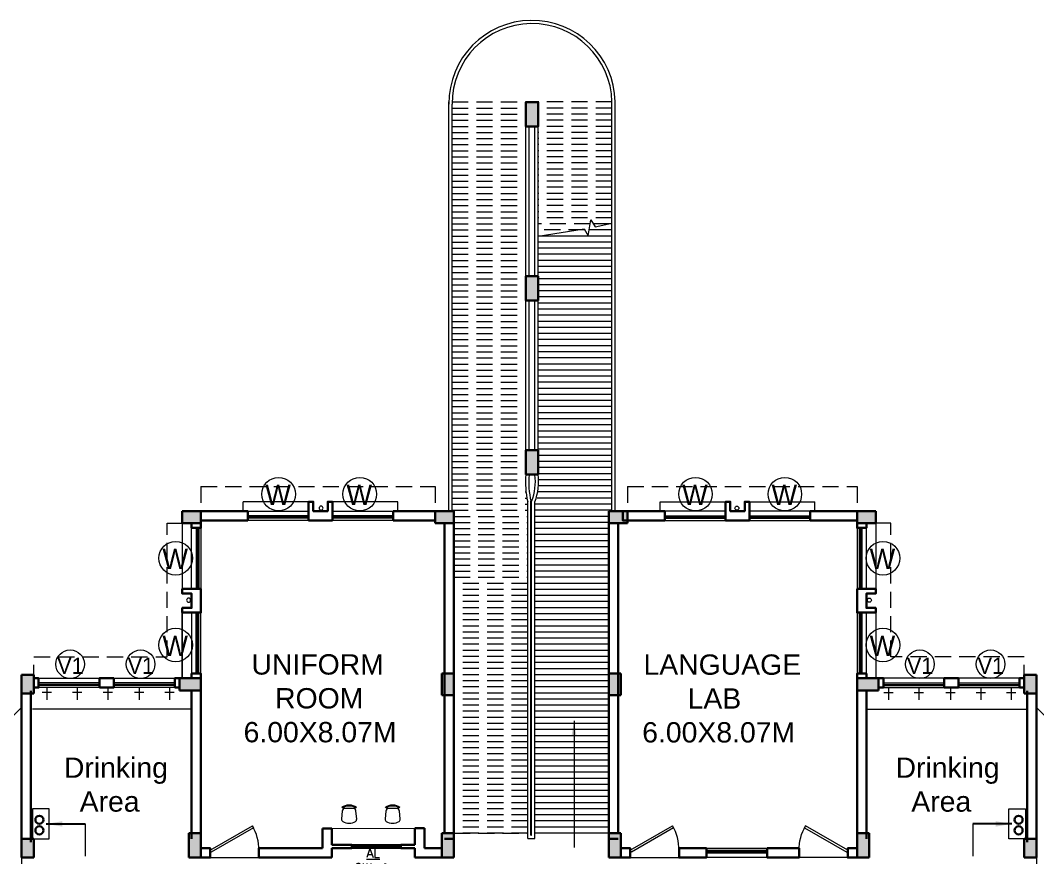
# Model space of a CAD drawing. Header units: millimetres. Extents: x 3614 to 12428, y -844 to 6844.
# Drawn here: x 5267.21 to 5292.26, y -771.38 to -750.77 of the extents above; entities that cross this region are included whole.
import ezdxf

# ---------------------------------------------------------------- set-up
doc = ezdxf.new("R2010")
doc.units = ezdxf.units.MM
doc.header["$LTSCALE"] = 40
doc.header["$MEASUREMENT"] = 0
doc.linetypes.add('DASHED', pattern=[0.75, 0.5, -0.25])
doc.layers.get('0').update_dxf_attribs({"linetype": 'CONTINUOUS', "lineweight": 20})
for name, color, linetype, lineweight in [('CLL LEV.', 15, 'CONTINUOUS', 18), ('Column', 252, 'CONTINUOUS', 30), ('Column Hatch', 253, 'CONTINUOUS', 13), ('Dim', 220, 'CONTINUOUS', 15), ('Door', 54, 'CONTINUOUS', 18), ('EXPANSION JOINT', 248, 'CONTINUOUS', 20), ('Fixture', 44, 'CONTINUOUS', 15), ('Furniture', 13, 'CONTINUOUS', 15), ('Hidden', 30, 'DASHED', 18), ('LINE', 22, 'CONTINUOUS', 13), ('Railing', 23, 'CONTINUOUS', 18), ('RAMP', 213, 'CONTINUOUS', 15), ('Services', 1, 'DASHED', 30), ('TEXT', 7, 'CONTINUOUS', 20), ('Text-2', 180, 'CONTINUOUS', 15), ('Ventilator', 6, 'DASHED', 18), ('Wall', 7, 'CONTINUOUS', 30), ('Window', 150, 'CONTINUOUS', 15), ('window wall', 7, 'CONTINUOUS', 18), ('Window-Wall', 7, 'CONTINUOUS', 18)]:
    doc.layers.add(name, color=color, linetype=linetype, lineweight=lineweight)
doc.layers.add('RD', color=80, linetype='CONTINUOUS')
doc.styles.add('L120', font='simplex.shx', dxfattribs={"height": 1})
doc.styles.get("Standard").update_dxf_attribs({"font": 'txt.shx', "height": 0.03937})
doc.styles.add('STYLE9', font='GOTHIC.TTF')
doc.styles.add('Tabrej', font='GOTHIC.TTF')
doc.styles.add('Tabrej.', font='GOTHIC.TTF', dxfattribs={"height": 1})
doc.dimstyles.new('Current Dim style', dxfattribs={"dimscale": 0.3, "dimtxt": 1.8, "dimasz": 1.2, "dimexe": 0.18, "dimexo": 1, "dimgap": 0.09, "dimtad": 0, "dimzin": 0, "dimdsep": 46, "dimtxsty": 'Tabrej', "dimcen": 0.09, "dimclrd": 256, "dimclre": 256, "dimclrt": 7, "dimadec": 0, "dimazin": 0, "dimtfac": 1, "dimtofl": 0, "dimtmove": 2, "dimatfit": 3, "dimfxl": 0, "dimtolj": 1, "dimtzin": 0, "dimlwd": -1, "dimlwe": -1, "dimarcsym": 0})
doc.dimstyles.get("Standard").update_dxf_attribs({"dimtxt": 0.18, "dimasz": 0.18, "dimexe": 0.18, "dimexo": 0.0625, "dimgap": 0.09, "dimtad": 0, "dimtih": 1, "dimtoh": 1, "dimdec": 4, "dimzin": 0, "dimdsep": 46, "dimtxsty": 'Standard', "dimcen": 0.09, "dimadec": 0, "dimazin": 0, "dimtfac": 1, "dimtdec": 4, "dimtofl": 0, "dimtmove": 0, "dimatfit": 3, "dimfxl": 0, "dimtolj": 1, "dimtzin": 0, "dimarcsym": 0})

# ---------------------------------------------------------------- blocks, each defined once
blk = doc.blocks.new('colm 600')
at = {"layer": 'Column Hatch'}
h = blk.add_hatch(color=0, dxfattribs=at)
h.dxf.hatch_style = 1
h.paths.add_polyline_path([(5460.775, -628.796), (5460.475, -628.796), (5460.475, -629.396), (5460.775, -629.396)])
at = {"layer": 'Column'}
for p, q in [((5460.775, -628.796), (5460.475, -628.796)), ((5460.475, -628.796), (5460.475, -629.396)), ((5460.775, -629.396), (5460.775, -628.796)), ((5460.475, -629.396), (5460.775, -629.396))]:
    blk.add_line(p, q, dxfattribs=at)
blk = doc.blocks.new('VENT 2')
at = {"layer": 'Ventilator', "linetype": 'Continuous', "ltscale": 0.02}
for p, q in [((0, 0.182), (1.5, 0.182)), ((0, 0.152), (1.5, 0.152))]:
    blk.add_line(p, q, dxfattribs=at)
at = {"layer": 'Window-Wall'}
for p, q in [((0, 0.23), (1.5, 0.23)), ((0, 0), (0, 0.23)), ((0, 0.115), (1.5, 0.115)), ((1.5, 0), (0, 0)), ((1.5, 0.23), (1.5, 0))]:
    blk.add_line(p, q, dxfattribs=at)
blk = doc.blocks.new('COLUMN 546')
at = {"layer": 'Column Hatch'}
h = blk.add_hatch(color=0, dxfattribs=at)
h.dxf.hatch_style = 1
h.paths.add_polyline_path([(0, 0), (0.3, 0), (0.3, 0.46), (0, 0.46)])
at = {"layer": 'Column'}
for p, q in [((0.3, 0.46), (0, 0.46)), ((0, 0.46), (0, 0)), ((0.3, 0), (0.3, 0.46)), ((0, 0), (0.3, 0))]:
    blk.add_line(p, q, dxfattribs=at)
blk = doc.blocks.new('WINDOW 1')
at = {"layer": 'CLL LEV.'}
for p, q in [((-0.115, -0.23), (-0.115, -0.46)), ((1.615, -0.23), (1.615, -0.46)), ((-0.115, -0.46), (1.615, -0.46))]:
    blk.add_line(p, q, dxfattribs=at)
at = {"layer": 'Window'}
for p, q in [((0, -0.051), (1.5, -0.051)), ((0, -0.081), (1.5, -0.081))]:
    blk.add_line(p, q, dxfattribs=at)
at = {"layer": 'Window-Wall'}
for p, q in [((0, 0), (1.5, 0)), ((0, -0.23), (0, 0)), ((1.5, 0), (1.5, -0.23)), ((0, -0.115), (1.5, -0.115)), ((1.5, -0.23), (0, -0.23))]:
    blk.add_line(p, q, dxfattribs=at)
blk = doc.blocks.new('SHAFT2')
at = {"layer": 'Fixture'}
blk.add_circle((0.302, 0.307), 0.05, dxfattribs=at)
at = {"layer": 'Wall'}
blk.add_lwpolyline([(0, 0.585), (0.46, 0.585), (0.46, 0.47), (0.23, 0.47), (0.23, 0.115), (0.46, 0.115), (0.46, 0), (0, 0), (0, 0.585)], dxfattribs=at)
blk = doc.blocks.new('*U18')
for p, q in [((0, 0), (0, -6)), ((40, 0), (40, -6))]:
    blk.add_line(p, q)
blk.add_lwpolyline([(0, 0), (34.64, 20), (35.52, 18.48), (0.87, -1.52)], close=True)
blk.add_arc((0, 0), 40, 0, 30)
blk = doc.blocks.new('DOOR1')
at = {"layer": 'Door'}
blk.add_line((0, 0), (1.2, 0), dxfattribs=at)
at = {"layer": 'Door', "xscale": 0.0300000000000013, "yscale": 0.0300000000000013, "zscale": 0.0300000000000013}
blk.add_blockref('*U18', (0, 0.18), dxfattribs=at)
blk = doc.blocks.new('COLM 530')
at = {"layer": 'Column Hatch'}
h = blk.add_hatch(color=0, dxfattribs=at)
h.dxf.hatch_style = 1
h.paths.add_polyline_path([(5443.518, -633.795), (5443.218, -633.795), (5443.218, -634.325), (5443.518, -634.325)])
at = {"layer": 'Column'}
for p, q in [((5443.518, -633.795), (5443.218, -633.795)), ((5443.218, -633.795), (5443.218, -634.325)), ((5443.518, -634.325), (5443.518, -633.795)), ((5443.218, -634.325), (5443.518, -634.325))]:
    blk.add_line(p, q, dxfattribs=at)
blk = doc.blocks.new('PROJ FNVJ')
at = {"layer": 'Hidden', "ltscale": 0.02}
for p, q in [((5461.628, -603.619), (5467.398, -603.619)), ((5461.628, -603.619), (5461.628, -604.221)), ((5467.398, -603.619), (5467.398, -604.221))]:
    blk.add_line(p, q, dxfattribs=at)
blk = doc.blocks.new('W')
at = {"layer": 'TEXT', "color": 3}
blk.add_circle((2080.863, -1087.688), 0.414, dxfattribs=at)
at = {"layer": 'TEXT', "color": 3, "style": 'STYLE9'}
blk.add_text('W', height=0.5, dxfattribs=at).set_placement((2080.534, -1087.956))
blk = doc.blocks.new('VENT TOILET')
at = {"layer": 'TEXT', "color": 3, "ltscale": 0.2}
blk.add_circle((5438.623, -662.256), 0.352, dxfattribs=at)
at = {"layer": 'TEXT', "color": 3, "style": 'STYLE9'}
blk.add_text('V1', height=0.4, dxfattribs=at).set_placement((5438.303, -662.494))
blk = doc.blocks.new('chair1')
for p, q in [((527, 224), (556, 243)), ((527, -224), (556, -243))]:
    blk.add_line(p, q)
blk.add_lwpolyline([(58, 204, -0.283804), (155, 253), (416, 230, -0.389031), (510, 127), (510, -127, -0.389031), (416, -230), (155, -253, -0.283804), (58, -204)], format="xyb")
for centre, radius, start, end in [((390, 0), 390, 148.3892, 211.6108), ((201, 0), 396, 325.6197, 34.3803), ((201, 0), 430, 325.6197, 34.3803)]:
    blk.add_arc(centre, radius, start, end)

msp = doc.modelspace()

# ---------------------------------------------------------------- linework, layer by layer
at = {"layer": 'CLL LEV.'}
for p, q in [((5271.4253, -765.2342), (5271.1953, -765.2342)), ((5271.1953, -765.2342), (5271.1953, -766.9642)), ((5288.0453, -765.2342), (5288.2753, -765.2342)), ((5288.2753, -765.2342), (5288.2753, -766.9642))]:
    msp.add_line(p, q, dxfattribs=at)
at = {"layer": 'Dim'}
for p, q in [((5279.7385, -763.8793), (5279.7385, -763.8792)), ((5279.9585, -763.8793), (5279.9585, -763.8792)), ((5268.8061, -770.551), (5268.8061, -771.3448)), ((5290.6645, -770.551), (5290.6645, -771.3448))]:
    msp.add_line(p, q, dxfattribs=at)
at = {"layer": 'Dim', "linetype": 'Continuous'}
msp.add_lwpolyline([(5279.9585, -756.0792), (5281.0929, -755.9005), (5281.1925, -756.073), (5281.2616, -755.6806), (5281.3613, -755.8531), (5281.7785, -755.7631)], dxfattribs=at)
at = {"layer": 'EXPANSION JOINT', "linetype": 'ByBlock', "ltscale": 0.05}
for p, q in [((5267.2403, -771.3792), (5267.2403, -775.1942)), ((5292.2303, -771.3792), (5292.2303, -775.1942))]:
    msp.add_line(p, q, dxfattribs=at)
at = {"layer": 'Fixture', "linetype": 'ByBlock', "ltscale": 0.05}
for p, q in [((5267.9753, -767.3157), (5267.7453, -767.3157)), ((5267.8603, -767.1942), (5267.8603, -767.4942)), ((5268.7253, -767.3157), (5268.4953, -767.3157)), ((5268.6103, -767.1942), (5268.6103, -767.4942)), ((5269.4753, -767.3157), (5269.2453, -767.3157)), ((5269.3603, -767.1942), (5269.3603, -767.4942)), ((5270.2503, -767.3157), (5270.0203, -767.3157)), ((5270.1353, -767.1942), (5270.1353, -767.4942)), ((5271.0003, -767.3157), (5270.7703, -767.3157)), ((5270.8853, -767.1942), (5270.8853, -767.4942)), ((5288.4717, -767.3157), (5288.7017, -767.3157)), ((5288.5867, -767.1942), (5288.5867, -767.4942)), ((5289.2217, -767.3157), (5289.4517, -767.3157)), ((5289.3367, -767.1942), (5289.3367, -767.4942)), ((5289.9967, -767.3157), (5290.2267, -767.3157)), ((5290.1117, -767.1942), (5290.1117, -767.4942)), ((5290.7467, -767.3157), (5290.9767, -767.3157)), ((5290.8617, -767.1942), (5290.8617, -767.4942)), ((5291.4967, -767.3157), (5291.7267, -767.3157)), ((5291.6117, -767.1942), (5291.6117, -767.4942)), ((5271.4253, -767.7261), (5267.5053, -767.7261)), ((5288.0467, -767.7261), (5291.9667, -767.7261))]:
    msp.add_line(p, q, dxfattribs=at)
at = {"layer": 'Furniture', "ltscale": 10000}
msp.add_line((5274.8803, -770.6623), (5276.9271, -770.6591), dxfattribs=at)
at = {"layer": 'Hidden', "ltscale": 0.02}
for p, q in [((5282.1603, -762.2471), (5287.8153, -762.2471)), ((5282.1603, -762.2471), (5282.1603, -762.8492)), ((5287.8153, -762.2471), (5287.8153, -762.8492)), ((5270.8253, -766.4342), (5270.8253, -763.1492)), ((5270.8253, -763.1492), (5271.4253, -763.1492)), ((5288.6453, -763.1492), (5288.0453, -763.1492)), ((5288.6453, -766.4342), (5288.6453, -763.1492)), ((5267.5417, -767.0342), (5267.5417, -766.4342)), ((5267.5417, -766.4342), (5270.8253, -766.4342)), ((5291.9289, -766.4342), (5288.6453, -766.4342)), ((5291.9289, -767.0342), (5291.9289, -766.4342))]:
    msp.add_line(p, q, dxfattribs=at)
at = {"layer": 'LINE', "linetype": 'ByBlock', "ltscale": 0.05}
for points in [[(5267.9219, -770.1828), (5267.5053, -770.1828), (5267.5053, -770.9192), (5267.9219, -770.9192)], [(5291.5487, -770.1828), (5291.9653, -770.1828), (5291.9653, -770.9192), (5291.5487, -770.9192)]]:
    msp.add_lwpolyline(points, close=True, dxfattribs=at)
at = {"layer": 'Railing'}
for p, q in [((5277.7603, -762.8492), (5277.7603, -752.7792)), ((5279.6585, -761.9492), (5279.6585, -752.7792)), ((5279.9585, -761.9492), (5279.9585, -752.7792)), ((5281.7785, -762.8492), (5281.7785, -752.7792)), ((5281.8585, -762.8492), (5281.8585, -752.7792)), ((5277.8403, -762.8492), (5277.8403, -752.8299)), ((5279.7385, -757.0642), (5279.7385, -753.3792)), ((5279.8785, -757.0642), (5279.8785, -753.3792)), ((5279.7385, -761.3492), (5279.7385, -757.6642)), ((5279.8785, -761.3492), (5279.8785, -757.6642)), ((5279.7035, -770.9139), (5279.7035, -762.6192)), ((5279.7835, -770.8269), (5279.7835, -762.6099)), ((5279.8003, -770.8269), (5279.8003, -762.61)), ((5279.8803, -770.9139), (5279.8803, -762.6193)), ((5279.7835, -770.8269), (5279.8003, -770.8269)), ((5279.7035, -770.9139), (5279.8803, -770.9139))]:
    msp.add_line(p, q, dxfattribs=at)
for centre, radius, start, end in [((5279.8096, -752.8186), 2.0493, 1.14574, 180.33026), ((5279.8096, -752.8186), 1.9693, 1.14574, 180.33026), ((5281.7312, -762.1465), 2.0821, 174.56259, 193.12232), ((5281.7312, -762.1465), 2.0021, 174.56259, 193.3831), ((5278.6225, -762.1371), 1.2692, 338.12263, 8.16683), ((5278.6476, -762.1359), 1.3241, 338.58679, 8.10546)]:
    msp.add_arc(centre, radius, start, end, dxfattribs=at)
at = {"layer": 'RAMP', "linetype": 'DASHED', "ltscale": 0.02}
for p, q in [((5277.8403, -752.7792), (5279.6585, -752.7792)), ((5281.7785, -752.7792), (5279.9585, -752.7792)), ((5277.8403, -752.9292), (5279.6585, -752.9292)), ((5281.7785, -752.9292), (5279.9585, -752.9292)), ((5277.8403, -753.0792), (5279.6585, -753.0792)), ((5277.8403, -753.2292), (5279.6585, -753.2292)), ((5281.7785, -753.0792), (5279.9585, -753.0792)), ((5281.7785, -753.2292), (5279.9585, -753.2292)), ((5277.8403, -753.3792), (5279.6585, -753.3792)), ((5277.8403, -753.5292), (5279.6585, -753.5292)), ((5281.7785, -753.3792), (5279.9585, -753.3792)), ((5281.7785, -753.5292), (5279.9585, -753.5292)), ((5277.8403, -753.6792), (5279.6585, -753.6792)), ((5281.7785, -753.6792), (5279.9585, -753.6792)), ((5277.8403, -753.8292), (5279.6585, -753.8292)), ((5277.8403, -753.9792), (5279.6585, -753.9792)), ((5281.7785, -753.8292), (5279.9585, -753.8292)), ((5281.7785, -753.9792), (5279.9585, -753.9792)), ((5277.8403, -754.1292), (5279.6585, -754.1292)), ((5277.8403, -754.2792), (5279.6585, -754.2792)), ((5281.7785, -754.1292), (5279.9585, -754.1292)), ((5281.7785, -754.2792), (5279.9585, -754.2792)), ((5277.8403, -754.4292), (5279.6585, -754.4292)), ((5281.7785, -754.4292), (5279.9585, -754.4292)), ((5277.8403, -754.5792), (5279.6585, -754.5792)), ((5277.8403, -754.7292), (5279.6585, -754.7292)), ((5281.7785, -754.5792), (5279.9585, -754.5792)), ((5281.7785, -754.7292), (5279.9585, -754.7292)), ((5277.8403, -754.8792), (5279.6585, -754.8792)), ((5277.8403, -755.0292), (5279.6585, -755.0292)), ((5281.7785, -754.8792), (5279.9585, -754.8792)), ((5281.7785, -755.0292), (5279.9585, -755.0292)), ((5277.8403, -755.1792), (5279.6585, -755.1792)), ((5281.7785, -755.1792), (5279.9585, -755.1792)), ((5277.8403, -755.3292), (5279.6585, -755.3292)), ((5277.8403, -755.4792), (5279.6585, -755.4792)), ((5281.7785, -755.3292), (5279.9585, -755.3292)), ((5281.7785, -755.4792), (5279.9585, -755.4792)), ((5277.8403, -755.6292), (5279.6585, -755.6292)), ((5277.8403, -755.7792), (5279.6585, -755.7792)), ((5281.7785, -755.6292), (5279.9585, -755.6292)), ((5281.2443, -755.7792), (5279.9585, -755.7792)), ((5277.8403, -755.9292), (5279.6585, -755.9292)), ((5281.1094, -755.9292), (5279.9585, -755.9292)), ((5277.8403, -756.0792), (5279.6585, -756.0792)), ((5277.8403, -756.2292), (5279.6585, -756.2292)), ((5277.8403, -756.3792), (5279.6585, -756.3792)), ((5277.8403, -756.5292), (5279.6585, -756.5292)), ((5277.8403, -756.6792), (5279.6585, -756.6792)), ((5277.8403, -756.8292), (5279.6585, -756.8292)), ((5277.8403, -756.9792), (5279.6585, -756.9792)), ((5277.8403, -757.1292), (5279.6585, -757.1292)), ((5277.8403, -757.2792), (5279.6585, -757.2792)), ((5277.8403, -757.4292), (5279.6585, -757.4292)), ((5277.8403, -757.5792), (5279.6585, -757.5792)), ((5277.8403, -757.7292), (5279.6585, -757.7292)), ((5277.8403, -757.8792), (5279.6585, -757.8792)), ((5277.8403, -758.0292), (5279.6585, -758.0292)), ((5277.8403, -758.1792), (5279.6585, -758.1792)), ((5277.8403, -758.3292), (5279.6585, -758.3292)), ((5277.8403, -758.4792), (5279.6585, -758.4792)), ((5277.8403, -758.6292), (5279.6585, -758.6292)), ((5277.8403, -758.7792), (5279.6585, -758.7792)), ((5277.8403, -758.9292), (5279.6585, -758.9292)), ((5277.8403, -759.0792), (5279.6585, -759.0792)), ((5277.8403, -759.2292), (5279.6585, -759.2292)), ((5277.8403, -759.3792), (5279.6585, -759.3792)), ((5277.8403, -759.5292), (5279.6585, -759.5292)), ((5277.8403, -759.6792), (5279.6585, -759.6792)), ((5277.8403, -759.8292), (5279.6585, -759.8292)), ((5277.8403, -759.9792), (5279.6585, -759.9792)), ((5277.8403, -760.1292), (5279.6585, -760.1292)), ((5277.8403, -760.2792), (5279.6585, -760.2792)), ((5277.8403, -760.4292), (5279.6585, -760.4292)), ((5277.8403, -760.5792), (5279.6585, -760.5792)), ((5277.8403, -760.7292), (5279.6585, -760.7292)), ((5277.8403, -760.8792), (5279.6585, -760.8792)), ((5277.8403, -761.0292), (5279.6585, -761.0292)), ((5277.8403, -761.1792), (5279.6585, -761.1792)), ((5277.8403, -761.3292), (5279.6585, -761.3292)), ((5277.8403, -761.4792), (5279.6585, -761.4792)), ((5277.8403, -761.6292), (5279.6585, -761.6292)), ((5277.8403, -761.7792), (5279.6585, -761.7792)), ((5277.8403, -761.9292), (5279.6585, -761.9292)), ((5277.8403, -762.0792), (5279.6585, -762.0792)), ((5277.8403, -762.2292), (5279.6585, -762.2292)), ((5277.8403, -762.3792), (5279.6585, -762.3792)), ((5277.8403, -762.5319), (5279.6851, -762.5319)), ((5277.8403, -762.6792), (5279.7035, -762.6792)), ((5277.8403, -762.8292), (5279.7035, -762.8292)), ((5277.8853, -762.9792), (5279.7035, -762.9792)), ((5277.8853, -763.1292), (5279.7035, -763.1292)), ((5277.8853, -763.2792), (5279.7035, -763.2792)), ((5277.8853, -763.4292), (5279.7035, -763.4292)), ((5277.8853, -763.5792), (5279.7035, -763.5792)), ((5277.8853, -763.7292), (5279.7035, -763.7292)), ((5277.8853, -763.8792), (5279.7035, -763.8792)), ((5277.8853, -764.0292), (5279.7035, -764.0292)), ((5277.8853, -764.1792), (5279.698, -764.1792)), ((5277.8853, -764.3292), (5279.6942, -764.3292)), ((5277.8853, -764.4792), (5279.7035, -764.4792)), ((5279.7035, -764.6292), (5277.8853, -764.6292)), ((5279.7035, -764.7792), (5277.8853, -764.7792)), ((5279.7035, -764.9292), (5277.8853, -764.9292)), ((5279.7035, -765.0792), (5277.8853, -765.0792)), ((5279.7035, -765.2292), (5277.8853, -765.2292)), ((5279.7035, -765.3792), (5277.8853, -765.3792)), ((5279.7035, -765.5292), (5277.8853, -765.5292)), ((5279.7035, -765.6792), (5277.8853, -765.6792)), ((5279.7035, -765.8292), (5277.8853, -765.8292)), ((5279.7035, -765.9792), (5277.8853, -765.9792)), ((5279.7035, -766.1292), (5277.8853, -766.1292)), ((5279.7035, -766.2792), (5277.8853, -766.2792)), ((5279.7035, -766.4292), (5277.8853, -766.4292)), ((5279.7035, -766.5792), (5277.8853, -766.5792)), ((5279.7035, -766.7292), (5277.8853, -766.7292)), ((5279.7035, -766.8792), (5277.8853, -766.8792)), ((5279.7035, -767.0292), (5277.8853, -767.0292)), ((5279.7035, -767.1792), (5277.8853, -767.1792)), ((5279.7035, -767.3292), (5277.8853, -767.3292)), ((5279.7035, -767.4792), (5277.8853, -767.4792)), ((5279.7035, -767.6292), (5277.8853, -767.6292)), ((5279.7035, -767.7792), (5277.8853, -767.7792)), ((5279.7035, -767.9292), (5277.8853, -767.9292)), ((5279.7035, -768.0792), (5277.8853, -768.0792)), ((5279.7035, -768.2292), (5277.8853, -768.2292)), ((5279.7035, -768.3792), (5277.8853, -768.3792)), ((5279.7035, -768.5292), (5277.8853, -768.5292)), ((5279.7035, -768.6792), (5277.8853, -768.6792)), ((5279.7035, -768.8292), (5277.8853, -768.8292)), ((5279.7035, -768.9792), (5277.8853, -768.9792)), ((5279.7035, -769.1292), (5277.8853, -769.1292)), ((5279.7035, -769.2792), (5277.8853, -769.2792)), ((5279.7035, -769.4292), (5277.8853, -769.4292)), ((5279.7035, -769.5792), (5277.8853, -769.5792)), ((5279.7035, -769.7292), (5277.8853, -769.7292)), ((5279.7035, -769.8792), (5277.8853, -769.8792)), ((5279.7035, -770.0292), (5277.8853, -770.0292)), ((5279.7035, -770.1792), (5277.8853, -770.1792)), ((5279.7035, -770.3292), (5277.8853, -770.3292)), ((5279.7035, -770.4792), (5277.8853, -770.4792)), ((5279.7035, -770.6292), (5277.8853, -770.6292)), ((5277.8853, -770.7792), (5279.7035, -770.7792)), ((5279.7035, -770.7792), (5277.8853, -770.7792))]:
    msp.add_line(p, q, dxfattribs=at)
at = {"layer": 'RAMP'}
for p, q in [((5281.7785, -755.7792), (5281.3186, -755.7792)), ((5281.7785, -755.9292), (5281.2179, -755.9292)), ((5281.7785, -756.0792), (5279.9585, -756.0792)), ((5281.7785, -756.2292), (5279.9585, -756.2292)), ((5281.7785, -756.3792), (5279.9585, -756.3792)), ((5281.7785, -756.5292), (5279.9585, -756.5292)), ((5281.7785, -756.6792), (5279.9585, -756.6792)), ((5281.7785, -756.8292), (5279.9585, -756.8292)), ((5281.7785, -756.9792), (5279.9585, -756.9792)), ((5281.7785, -757.1292), (5279.9585, -757.1292)), ((5281.7785, -757.2792), (5279.9585, -757.2792)), ((5281.7785, -757.4292), (5279.9585, -757.4292)), ((5281.7785, -757.5792), (5279.9585, -757.5792)), ((5281.7785, -757.7292), (5279.9585, -757.7292)), ((5281.7785, -757.8792), (5279.9585, -757.8792)), ((5281.7785, -758.0292), (5279.9585, -758.0292)), ((5281.7785, -758.1792), (5279.9585, -758.1792)), ((5281.7785, -758.3292), (5279.9585, -758.3292)), ((5281.7785, -758.4792), (5279.9585, -758.4792)), ((5281.7785, -758.6292), (5279.9585, -758.6292)), ((5281.7785, -758.7792), (5279.9585, -758.7792)), ((5281.7785, -758.9292), (5279.9585, -758.9292)), ((5281.7785, -759.0792), (5279.9585, -759.0792)), ((5281.7785, -759.2292), (5279.9585, -759.2292)), ((5281.7785, -759.3792), (5279.9585, -759.3792)), ((5281.7785, -759.5292), (5279.9585, -759.5292)), ((5281.7785, -759.6792), (5279.9585, -759.6792)), ((5281.7785, -759.8292), (5279.9585, -759.8292)), ((5281.7785, -759.9792), (5279.9585, -759.9792)), ((5281.7785, -760.1292), (5279.9585, -760.1292)), ((5281.7785, -760.2792), (5279.9585, -760.2792)), ((5281.7785, -760.4292), (5279.9585, -760.4292)), ((5281.7785, -760.5792), (5279.9585, -760.5792)), ((5281.7785, -760.7292), (5279.9585, -760.7292)), ((5281.7785, -760.8792), (5279.9585, -760.8792)), ((5281.7785, -761.0292), (5279.9585, -761.0292)), ((5281.7785, -761.1792), (5279.9585, -761.1792)), ((5281.7785, -761.3292), (5279.9585, -761.3292)), ((5281.7785, -761.4792), (5279.9585, -761.4792)), ((5281.7785, -761.6292), (5279.9585, -761.6292)), ((5281.7785, -761.7792), (5279.9585, -761.7792)), ((5281.7785, -761.9292), (5279.9585, -761.9292)), ((5281.7785, -762.0792), (5279.9585, -762.0792)), ((5281.7785, -762.2292), (5279.9585, -762.2292)), ((5281.7785, -762.5292), (5279.9324, -762.5292)), ((5281.7785, -762.3792), (5279.9585, -762.3792)), ((5281.7785, -762.6793), (5279.8803, -762.6793)), ((5281.7785, -762.8293), (5279.8803, -762.8293)), ((5281.7003, -762.9793), (5279.8803, -762.9793)), ((5281.7003, -763.1293), (5279.8803, -763.1293)), ((5281.7003, -763.2793), (5279.8803, -763.2793)), ((5281.7003, -763.4293), (5279.8803, -763.4293)), ((5281.7003, -763.5793), (5279.8803, -763.5793)), ((5281.7003, -763.7293), (5279.8803, -763.7293)), ((5281.7003, -763.8793), (5279.8803, -763.8793)), ((5281.7003, -764.0293), (5279.8803, -764.0293)), ((5281.7003, -764.1793), (5279.8858, -764.1793)), ((5281.7003, -764.3293), (5279.8895, -764.3293)), ((5281.7003, -764.4793), (5279.8803, -764.4793)), ((5281.6711, -764.6293), (5279.8803, -764.6293)), ((5281.7003, -764.7793), (5279.8803, -764.7793)), ((5281.7003, -764.9293), (5279.8803, -764.9293)), ((5281.7003, -765.0793), (5279.8803, -765.0793)), ((5281.7003, -765.2293), (5279.8803, -765.2293)), ((5281.7003, -765.3793), (5279.8803, -765.3793)), ((5281.7003, -765.5293), (5279.8803, -765.5293)), ((5281.7003, -765.6793), (5279.8803, -765.6793)), ((5281.7003, -765.8293), (5279.8803, -765.8293)), ((5281.7003, -765.9793), (5279.8803, -765.9793)), ((5281.7003, -766.1293), (5279.8803, -766.1293)), ((5281.7003, -766.2793), (5279.8803, -766.2793)), ((5281.7003, -766.4293), (5279.8803, -766.4293)), ((5281.7003, -766.5793), (5279.8803, -766.5793)), ((5281.7003, -766.7293), (5279.8803, -766.7293)), ((5281.7003, -766.8793), (5279.8803, -766.8793)), ((5281.7003, -767.0293), (5279.8803, -767.0293)), ((5281.7003, -767.1793), (5279.8803, -767.1793)), ((5281.7003, -767.3293), (5279.8803, -767.3293)), ((5281.7003, -767.4793), (5279.8803, -767.4793)), ((5281.7003, -767.6293), (5279.8803, -767.6293)), ((5281.7003, -767.7793), (5279.8803, -767.7793)), ((5281.7003, -767.9293), (5279.8803, -767.9293)), ((5281.7003, -768.0793), (5279.8803, -768.0793)), ((5281.7003, -768.2293), (5279.8803, -768.2293)), ((5281.7003, -768.3793), (5279.8803, -768.3793)), ((5281.7003, -768.5293), (5279.8803, -768.5293)), ((5281.7003, -768.6793), (5279.8803, -768.6793)), ((5281.7003, -768.8293), (5279.8803, -768.8293)), ((5281.7003, -768.9793), (5279.8803, -768.9793)), ((5281.7003, -769.1293), (5279.8803, -769.1293)), ((5281.7003, -769.2793), (5279.8803, -769.2793)), ((5281.7003, -769.4293), (5279.8803, -769.4293)), ((5281.7003, -769.5793), (5279.8803, -769.5793)), ((5281.7003, -769.7293), (5279.8803, -769.7293)), ((5281.7003, -769.8793), (5279.8803, -769.8793)), ((5281.7003, -770.0293), (5279.8803, -770.0293)), ((5281.7003, -770.1793), (5279.8803, -770.1793)), ((5281.7003, -770.3293), (5279.8803, -770.3293)), ((5281.7003, -770.4793), (5279.8803, -770.4793)), ((5281.7003, -770.6293), (5279.8803, -770.6293)), ((5281.7003, -770.7793), (5279.8803, -770.7793))]:
    msp.add_line(p, q, dxfattribs=at)
at = {"layer": 'Services', "linetype": 'ByBlock', "ltscale": 0.05}
for centre in [(5267.6787, -770.4491), (5291.7919, -770.4491), (5267.6787, -770.7092), (5291.7919, -770.7092)]:
    msp.add_circle(centre, 0.1, dxfattribs=at)
at = {"layer": 'Wall'}
for p, q in [((5277.6553, -763.1492), (5277.6553, -770.7792)), ((5277.8853, -763.1492), (5277.8853, -770.7792)), ((5281.7003, -763.1493), (5281.7003, -770.7793)), ((5281.9303, -763.1493), (5281.9303, -770.7793)), ((5274.8803, -770.6623), (5274.6503, -770.6627)), ((5274.6503, -770.6627), (5274.6503, -771.1492)), ((5274.8803, -770.6623), (5274.8803, -771.0648)), ((5277.1579, -770.6587), (5276.9279, -770.6591)), ((5276.9279, -771.0648), (5276.9279, -770.6591)), ((5277.1579, -771.1492), (5277.1579, -770.6587)), ((5274.8803, -771.0648), (5275.3697, -771.0648)), ((5275.3697, -771.1492), (5275.3697, -771.0648)), ((5276.5797, -771.0648), (5276.9279, -771.0648)), ((5276.5797, -771.1492), (5276.5797, -771.0648)), ((5273.0853, -771.149), (5274.6503, -771.1492)), ((5273.0853, -771.3792), (5273.0853, -771.149)), ((5274.8803, -771.1492), (5275.3697, -771.1492)), ((5274.8803, -771.1492), (5274.8803, -771.3792)), ((5276.5797, -771.1492), (5276.9279, -771.1492)), ((5276.9279, -771.3792), (5276.9279, -771.1492)), ((5277.5853, -771.1492), (5277.1579, -771.1492)), ((5273.0853, -771.3792), (5274.8803, -771.3792)), ((5277.5853, -771.3792), (5276.9279, -771.3792))]:
    msp.add_line(p, q, dxfattribs=at)
at = {"layer": 'Wall', "linetype": 'ByBlock', "ltscale": 0.05}
for p, q in [((5267.2403, -770.9192), (5267.2403, -767.2761)), ((5267.4703, -770.9992), (5267.4703, -767.2761)), ((5292.0003, -770.9992), (5292.0003, -767.2761)), ((5292.2303, -770.9192), (5292.2303, -767.2761))]:
    msp.add_line(p, q, dxfattribs=at)
at = {"layer": 'Wall', "ltscale": 0.05}
for p, q in [((5271.4253, -767.2642), (5271.4253, -770.9192)), ((5271.6553, -767.2642), (5271.6553, -770.9192)), ((5287.8153, -767.2642), (5287.8153, -770.9192)), ((5288.0453, -767.2642), (5288.0453, -770.9192)), ((5277.8853, -770.9193), (5277.6553, -770.9193)), ((5281.7003, -770.9193), (5281.9303, -770.9193))]:
    msp.add_line(p, q, dxfattribs=at)
at = {"layer": 'Wall'}
for points in [[(5271.6553, -762.8492), (5272.8089, -762.8492), (5272.8089, -763.0792), (5271.6553, -763.0792), (5271.6553, -762.8492)], [(5276.3939, -762.8492), (5277.4253, -762.8492), (5277.4253, -763.0792), (5276.3939, -763.0792), (5276.3939, -762.8492)], [(5283.0767, -762.8492), (5282.0453, -762.8492), (5282.0453, -763.0792), (5283.0767, -763.0792), (5283.0767, -762.8492)], [(5287.8153, -762.8492), (5286.6617, -762.8492), (5286.6617, -763.0792), (5287.8153, -763.0792), (5287.8153, -762.8492)], [(5271.4253, -763.1492), (5271.4253, -763.2642), (5271.6553, -763.2642), (5271.6553, -763.1492), (5271.4253, -763.1492)], [(5271.4253, -763.2642), (5271.4253, -763.1492), (5271.6553, -763.1492), (5271.6553, -763.2642), (5271.4253, -763.2642)], [(5288.0453, -763.1492), (5288.0453, -763.2642), (5287.8153, -763.2642), (5287.8153, -763.1492), (5288.0453, -763.1492)], [(5288.0453, -763.2642), (5288.0453, -763.1492), (5287.8153, -763.1492), (5287.8153, -763.2642), (5288.0453, -763.2642)], [(5267.5403, -767.1942), (5267.5403, -766.9642), (5267.6567, -766.9642), (5267.6567, -767.1942), (5267.5403, -767.1942)], [(5269.1567, -767.1942), (5269.1567, -766.9642), (5269.5103, -766.9642), (5269.5103, -767.1942), (5269.1567, -767.1942)], [(5271.0103, -767.1942), (5271.0103, -766.9642), (5271.1267, -766.9642), (5271.1267, -767.1942), (5271.0103, -767.1942)], [(5271.4253, -766.8492), (5271.4253, -766.9642), (5271.6553, -766.9642), (5271.6553, -766.8492), (5271.4253, -766.8492)], [(5288.0453, -766.9642), (5288.0453, -766.8492), (5287.8153, -766.8492), (5287.8153, -766.9642), (5288.0453, -766.9642)], [(5288.4617, -767.1942), (5288.4617, -766.9642), (5288.3453, -766.9642), (5288.3453, -767.1942), (5288.4617, -767.1942)], [(5290.3153, -767.1942), (5290.3153, -766.9642), (5289.9617, -766.9642), (5289.9617, -767.1942), (5290.3153, -767.1942)], [(5291.9317, -767.1942), (5291.9317, -766.9642), (5291.8153, -766.9642), (5291.8153, -767.1942), (5291.9317, -767.1942)], [(5271.6553, -771.1492), (5271.6553, -771.3792), (5271.8853, -771.3792), (5271.8853, -771.1492), (5271.6553, -771.1492)], [(5282.0003, -771.1493), (5282.0003, -771.3793), (5282.2303, -771.3793), (5282.2303, -771.1493), (5282.0003, -771.1493)], [(5283.4303, -771.1493), (5283.4303, -771.3793), (5284.1031, -771.3793), (5284.1031, -771.1493), (5283.4303, -771.1493)], [(5286.3853, -771.1492), (5286.3853, -771.3792), (5285.6031, -771.3792), (5285.6031, -771.1492), (5286.3853, -771.1492)], [(5287.8153, -771.1492), (5287.8153, -771.3792), (5287.5853, -771.3792), (5287.5853, -771.1492), (5287.8153, -771.1492)]]:
    msp.add_lwpolyline(points, dxfattribs=at)
at = {"layer": 'Window', "ltscale": 0.05}
for p, q in [((5275.3697, -771.0936), (5276.5797, -771.0936)), ((5275.3697, -771.1166), (5276.5797, -771.1166))]:
    msp.add_line(p, q, dxfattribs=at)
at = {"layer": 'window wall', "linetype": 'DASHED', "ltscale": 0.05}
for p, q in [((5267.2403, -767.6892), (5263.5853, -771.2992)), ((5292.2303, -767.6892), (5295.8853, -771.2992))]:
    msp.add_line(p, q, dxfattribs=at)
at = {"layer": 'Window-Wall'}
for p, q in [((5271.4253, -765.3492), (5271.6553, -765.3492)), ((5288.0453, -765.3492), (5287.8153, -765.3492)), ((5276.5797, -771.0648), (5275.3697, -771.0648)), ((5275.3697, -771.1492), (5276.5797, -771.1492))]:
    msp.add_line(p, q, dxfattribs=at)

# ---------------------------------------------------------------- block references
for name, p in [('colm 600', (-180.8166, -123.9834)), ('colm 600', (-180.8166, -128.2684)), ('colm 600', (-180.8166, -132.5534)), ('COLM 530', (-165.6325, -133.0544)), ('COLM 530', (-161.5175, -133.0544)), ('colm 600', (-189.1198, -141.9834)), ('colm 600', (-182.8898, -141.9834)), ('colm 600', (-178.7748, -141.9836))]:
    msp.add_blockref(name, p)
at = {"linetype": 'ByBlock', "extrusion": (0, 0, -1), "zscale": -1, "rotation": 89.99999999993975}
msp.add_blockref('SHAFT2', (-5274.3089, -763.0792), dxfattribs=at)
at = {"linetype": 'ByBlock', "extrusion": (0, 0, -1), "xscale": -1, "zscale": -1, "rotation": 270.0000000000603}
msp.add_blockref('SHAFT2', (-5285.1617, -763.0792), dxfattribs=at)
at = {"color": 7, "extrusion": (0, 0, -1), "xscale": -1, "zscale": -1, "rotation": 270}
for p in [(-5271.6553, -763.1492), (-5277.8853, -763.1492)]:
    msp.add_blockref('COLUMN 546', p, dxfattribs=at)
at = {"color": 7, "extrusion": (0, 0, -1), "zscale": -1, "rotation": 90}
for p in [(-5281.7003, -763.1493), (-5287.8153, -763.1492)]:
    msp.add_blockref('COLUMN 546', p, dxfattribs=at)
at = {"linetype": 'ByBlock', "extrusion": (0, 0, -1), "zscale": -1}
msp.add_blockref('SHAFT2', (-5271.6553, -765.3492), dxfattribs=at)
at = {"linetype": 'ByBlock', "extrusion": (0, 0, -1), "xscale": -1, "zscale": -1}
msp.add_blockref('SHAFT2', (-5287.8153, -765.3492), dxfattribs=at)
at = {"color": 7, "extrusion": (0, 0, -1), "xscale": -1, "zscale": -1}
for p in [(-5267.2403, -767.3442), (-5267.2403, -771.3792)]:
    msp.add_blockref('COLUMN 546', p, dxfattribs=at)
at = {"rotation": 270}
msp.add_blockref('COLM 530', (5905.4502, 4676.2536), dxfattribs=at)
at = {"xscale": -1, "rotation": 90}
msp.add_blockref('COLM 530', (4654.0204, 4676.2536), dxfattribs=at)
at = {"color": 7, "extrusion": (0, 0, -1), "zscale": -1}
for p in [(-5292.2303, -767.3442), (-5292.2303, -771.3792)]:
    msp.add_blockref('COLUMN 546', p, dxfattribs=at)
at = {"xscale": -1}
msp.add_blockref('colm 600', (10748.5904, -141.9834), dxfattribs=at)
at = {"layer": 'CLL LEV.'}
for p, rotation in [((5274.3089, -763.0792), 180.0000000000586), ((5276.3939, -763.0792), 180.0000000000586), ((5271.6553, -763.2642), 270)]:
    msp.add_blockref('WINDOW 1', p, dxfattribs=dict(at, rotation=rotation))
at = {"layer": 'CLL LEV.', "xscale": -1}
for p, rotation in [((5283.0767, -763.0792), 180), ((5285.1617, -763.0792), 180), ((5287.8153, -763.2642), 90), ((5271.6553, -766.8492), 270), ((5287.8153, -765.3492), 90)]:
    msp.add_blockref('WINDOW 1', p, dxfattribs=dict(at, rotation=rotation))
at = {"layer": 'Furniture', "ltscale": 10000, "xscale": -0.0007336970484175254, "yscale": 0.0007336970484175254, "zscale": 0.0007336970484175, "rotation": 270}
for p in [(5275.3061, -770.5432, 0.0019), (5276.3767, -770.5432, 0.0019)]:
    msp.add_blockref('chair1', p, dxfattribs=at)
at = {"layer": 'Hidden'}
msp.add_blockref('PROJ FNVJ', (-189.9725, -158.6284), dxfattribs=at)
at = {"layer": 'RD'}
for p in [(3192.7058, 325.2546), (3194.7057, 325.2546), (3202.9726, 325.2546), (3205.1727, 325.2546), (3190.1725, 323.678), (3207.5889, 323.678), (3190.1725, 321.5401), (3207.5889, 321.5401)]:
    msp.add_blockref('W', p, dxfattribs=at)
at = {"layer": 'Wall', "extrusion": (0, 0, -1), "xscale": -1, "zscale": -1, "rotation": 180}
for p in [(-5269.1567, -766.9642), (-5271.0103, -766.9642)]:
    msp.add_blockref('VENT 2', p, dxfattribs=at)
at = {"layer": 'Wall', "extrusion": (0, 0, -1), "zscale": -1, "rotation": 180}
for p in [(-5288.4617, -766.9642), (-5290.3153, -766.9642)]:
    msp.add_blockref('VENT 2', p, dxfattribs=at)
at = {"layer": 'Wall'}
msp.add_blockref('DOOR1', (5271.8853, -771.3792), dxfattribs=at)
at = {"layer": 'Wall', "extrusion": (0, 0, -1), "xscale": -1, "zscale": -1}
for name, p in [('DOOR1', (-5282.2303, -771.3793)), ('VENT 2', (-5284.1031, -771.3792))]:
    msp.add_blockref(name, p, dxfattribs=at)
at = {"layer": 'Wall', "xscale": -1}
msp.add_blockref('DOOR1', (5287.5853, -771.3792), dxfattribs=at)
at = {"layer": 'Window-Wall'}
for p in [(-170.1873, -104.3631), (-168.4531, -104.3631), (-149.2628, -104.3631), (-147.5211, -104.3631)]:
    msp.add_blockref('VENT TOILET', p, dxfattribs=at)

# ---------------------------------------------------------------- texts
at = {"layer": 'TEXT', "char_height": 0.5, "width": 19.989683, "attachment_point": 1, "style": 'Tabrej.'}
for s, insert in [('{\\fArial|b0|i0|c0|p34;    UNIFORM\\P       ROOM\\P   6.00X8.07M}', (5272.125, -766.3747)), ('{\\fArial|b0|i0|c0|p34;Drinking\\P  Area}', (5268.282, -768.9162)), ('{\\fArial|b0|i0|c0|p34;Drinking\\P  Area}', (5288.7619, -768.9162))]:
    msp.add_mtext(s, dxfattribs=dict(at, insert=insert))
at = {"layer": 'TEXT', "insert": (5281.4201, -766.3794), "char_height": 0.5, "attachment_point": 1, "style": 'Tabrej.'}
msp.add_mtext_dynamic_manual_height_columns('\\pi0.35895;{\\fArial|b0|i0|c0|p34;    LANGUAGE\\P\\pi1.8335;  LAB\\P\\pi0.52113;   6.00X8.07M}', width=5.338294, gutter_width=5, heights=[0], dxfattribs=at)
at = {"layer": 'Text-2', "insert": (5275.4318, -771.1587), "char_height": 0.22, "width": 2.256586, "attachment_point": 1, "style": 'L120'}
msp.add_mtext('  {\\LAL \\PCW-1} ', dxfattribs=at)

# ---------------------------------------------------------------- leaders
at = {"layer": 'TEXT'}
msp.add_leader([(5280.8435, -768.0157), (5280.8435, -771.1357)], dimstyle='Current Dim style', dxfattribs=at)
for points in [[(5267.8429, -770.551), (5268.8061, -770.551)], [(5291.6277, -770.551), (5290.6645, -770.551)]]:
    msp.add_leader(points, dimstyle='Standard', override={"dimscale": 40, "dimasz": 0.01, "dimgap": 0.09, "dimtad": 0, "dimpost": "'", "dimtxsty": 'L120', "dimarcsym": 1}, dxfattribs=at)

doc.saveas('drawing.dxf')
